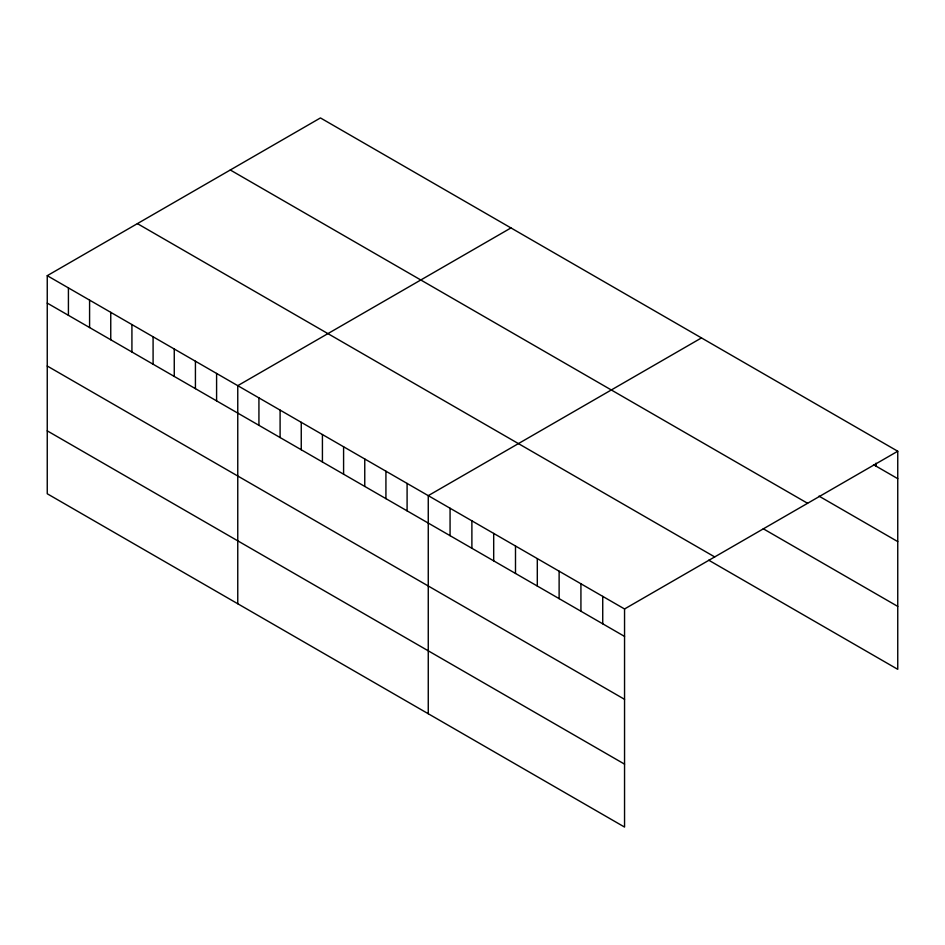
<?xml version="1.0" encoding="UTF-8"?>
<svg xmlns="http://www.w3.org/2000/svg" width="945" height="945" viewBox="0 0 945 945"><rect width="100%" height="100%" fill="white"/><g stroke="black" fill="none" stroke-linecap="round" stroke-linejoin="round"><path stroke-width="1.42" d="M47.25 275.68L624.55 608.97L624.55 827.064L47.25 493.762L47.25 275.68L320.449 117.936L897.75 451.237L897.75 669.32L708.738 560.196M510.961 227.934L237.762 385.666L237.762 603.749M701.473 337.92L428.262 495.652L428.262 713.735M624.55 608.97L897.75 451.237M873.523 464.68L897.75 478.666M818.996 496.113L897.75 541.591M230.296 169.994L807.597 503.295M763.265 528.763L897.75 606.406M137.403 223.622L714.703 556.924M47.25 303.109L624.55 636.41M47.25 366.022L624.55 699.324M47.25 430.849L624.55 764.139M875.944 463.192L875.944 466.074M602.733 596.378L602.733 623.818M580.927 583.786L580.927 611.226M559.121 571.193L559.121 598.634M537.303 558.613L537.303 586.042M515.497 546.021L515.497 573.45M493.692 533.429L493.692 560.857M471.886 520.837L471.886 548.265M450.068 508.245L450.068 535.673M407.094 483.427L407.094 510.867M385.926 471.212L385.926 498.641M364.758 458.986L364.758 486.415M343.59 446.772L343.59 474.201M322.422 434.546L322.422 461.975M301.254 422.32L301.254 449.761M280.098 410.106L280.098 437.535M258.93 397.88L258.93 425.321M216.594 373.44L216.594 400.869M195.426 361.226L195.426 388.655M174.258 349L174.258 376.429M153.09 336.774L153.09 364.215M131.922 324.56L131.922 351.989M110.754 312.334L110.754 339.775M89.586 300.12L89.586 327.549M68.418 287.894L68.418 315.323"/></g></svg>
